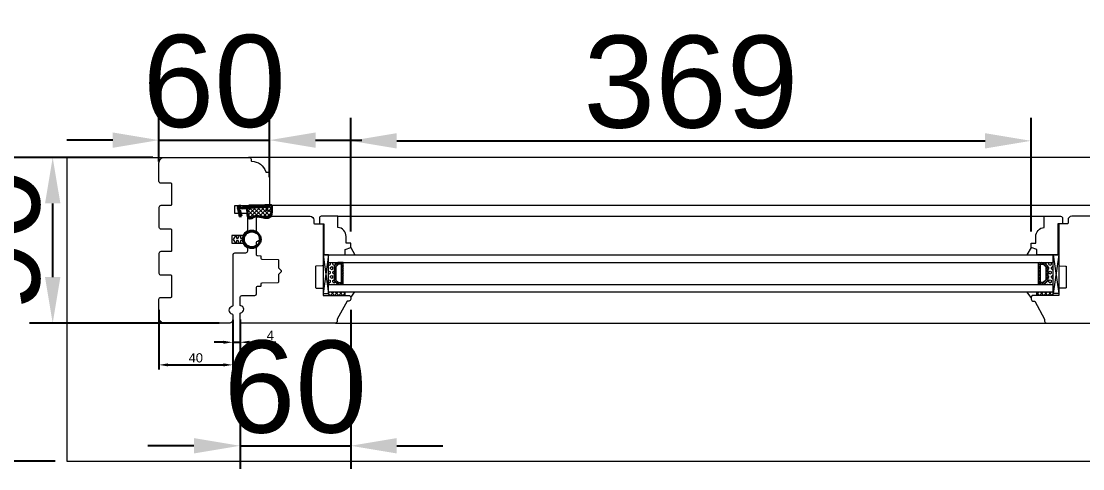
# Model space of a CAD drawing. Header units: millimetres. Extents: x 0 to 182016, y 11 to 3710.
# Drawn here: x 13735 to 14310, y 986 to 1229 of the extents above; entities that cross this region are included whole.
import ezdxf

# ---------------------------------------------------------------- set-up
doc = ezdxf.new("R2010")
doc.units = ezdxf.units.MM
for name, color, linetype, lineweight in [('Matmenys', 10, 'Continuous', 20), ('OTHER', 251, 'Continuous', 13), ('Stakta', 7, 'Continuous', 25), ('Testinės profilio linijos', 7, 'Continuous', 5)]:
    doc.layers.add(name, color=color, linetype=linetype, lineweight=lineweight)
doc.styles.get("Standard").update_dxf_attribs({"font": 'arial.ttf'})
doc.dimstyles.new('2', dxfattribs={"dimscale": 2, "dimtxt": 2.5, "dimasz": 2.5, "dimexe": 1.25, "dimexo": 0.625, "dimtad": 1, "dimtxsty": 'Standard', "dimcen": 2.5, "dimadec": 0, "dimazin": 0, "dimtfac": 1, "dimtmove": 0, "dimatfit": 3, "dimfxl": 1, "dimarcsym": 0})
doc.dimstyles.new('Padidinti matmenys', dxfattribs={"dimscale": 10, "dimtxt": 5, "dimasz": 2.5, "dimexe": 1.25, "dimexo": 0.625, "dimtad": 1, "dimdec": 1, "dimtxsty": 'Standard', "dimcen": 2.5, "dimadec": 0, "dimazin": 0, "dimtfac": 1, "dimtdec": 1, "dimtmove": 0, "dimatfit": 3, "dimfxl": 1, "dimarcsym": 0})

# ---------------------------------------------------------------- blocks, each defined once
blk = doc.blocks.new('*D1415')
at = {"layer": 'Defpoints', "color": 0, "transparency": 16777216}
for p in [(13809.23, 1073.31), (13849.23, 1067.81), (13849.23, 1042.13)]:
    blk.add_point(p, dxfattribs=at)
at = {"layer": 'Matmenys', "color": 0, "lineweight": -2, "transparency": 16777216}
for p, q in [((13809.23, 1072.06), (13809.23, 1039.63)), ((13849.23, 1066.56), (13849.23, 1039.63)), ((13814.23, 1042.13), (13844.23, 1042.13))]:
    blk.add_line(p, q, dxfattribs=at)
at = {"layer": 'Matmenys', "color": 0, "transparency": 16777216}
for points in [[(13814.23, 1042.96), (13814.23, 1041.3), (13809.23, 1042.13)], [(13844.23, 1042.96), (13844.23, 1041.3), (13849.23, 1042.13)]]:
    blk.add_solid(points, dxfattribs=at)
at = {"layer": 'Matmenys', "color": 0, "lineweight": 5, "transparency": 16777216, "insert": (13829.23, 1045.93), "char_height": 5, "attachment_point": 5}
blk.add_mtext('40', dxfattribs=at)
blk = doc.blocks.new('*D1416')
at = {"color": 0, "lineweight": -2, "transparency": 16777216}
for p, q in [((13809.23, 1152.56), (13809.23, 1176.68)), ((13869.23, 1144.06), (13869.23, 1176.68)), ((13784.23, 1164.18), (13759.23, 1164.18)), ((13809.23, 1164.18), (13869.23, 1164.18)), ((13894.23, 1164.18), (13919.23, 1164.18))]:
    blk.add_line(p, q, dxfattribs=at)
at = {"color": 0, "transparency": 16777216}
for points in [[(13784.23, 1168.35), (13784.23, 1160.01), (13809.23, 1164.18)], [(13894.23, 1168.35), (13894.23, 1160.01), (13869.23, 1164.18)]]:
    blk.add_solid(points, dxfattribs=at)
at = {"layer": 'Defpoints', "color": 0, "transparency": 16777216}
for p in [(13869.23, 1164.18), (13809.23, 1146.31), (13869.23, 1137.81)]:
    blk.add_point(p, dxfattribs=at)
at = {"color": 0, "lineweight": 5, "transparency": 16777216, "insert": (13839.23, 1195.96), "char_height": 50, "attachment_point": 5}
blk.add_mtext('60', dxfattribs=at)
blk = doc.blocks.new('*D1417')
at = {"color": 0, "lineweight": -2, "transparency": 16777216}
for p, q in [((13913.23, 1072.06), (13913.23, 985.7)), ((13853.23, 1061.81), (13853.23, 985.7)), ((13828.23, 998.2), (13803.23, 998.2)), ((13853.23, 998.2), (13913.23, 998.2)), ((13938.23, 998.2), (13963.23, 998.2))]:
    blk.add_line(p, q, dxfattribs=at)
at = {"color": 0, "transparency": 16777216}
for points in [[(13828.23, 1002.37), (13828.23, 994.04), (13853.23, 998.2)], [(13938.23, 1002.37), (13938.23, 994.04), (13913.23, 998.2)]]:
    blk.add_solid(points, dxfattribs=at)
at = {"layer": 'Defpoints', "color": 0, "transparency": 16777216}
for p in [(13913.23, 1078.31), (13853.23, 1068.06), (13913.23, 998.2)]:
    blk.add_point(p, dxfattribs=at)
at = {"color": 0, "lineweight": 5, "transparency": 16777216, "insert": (13883.23, 1029.98), "char_height": 50, "attachment_point": 5}
blk.add_mtext('60', dxfattribs=at)
blk = doc.blocks.new('*D1418')
at = {"color": 0, "lineweight": -2, "transparency": 16777216}
for p, q in [((13805.98, 1154.81), (13739.13, 1154.81)), ((13751.63, 1089.81), (13751.63, 1129.81)), ((13841.98, 1064.81), (13739.13, 1064.81))]:
    blk.add_line(p, q, dxfattribs=at)
at = {"color": 0, "transparency": 16777216}
for points in [[(13747.47, 1129.81), (13755.8, 1129.81), (13751.63, 1154.81)], [(13747.47, 1089.81), (13755.8, 1089.81), (13751.63, 1064.81)]]:
    blk.add_solid(points, dxfattribs=at)
at = {"layer": 'Defpoints', "color": 0, "transparency": 16777216}
for p in [(13751.63, 1154.81), (13812.23, 1154.81), (13848.23, 1064.81)]:
    blk.add_point(p, dxfattribs=at)
at = {"color": 0, "lineweight": 5, "transparency": 16777216, "insert": (13719.86, 1109.81), "char_height": 50, "attachment_point": 5, "rotation": 90}
blk.add_mtext('90', dxfattribs=at)
blk = doc.blocks.new('*D1419')
at = {"layer": 'Defpoints', "color": 0, "transparency": 16777216}
for p in [(13849.23, 1067.81), (13853.23, 1068.06), (13853.23, 1054.42)]:
    blk.add_point(p, dxfattribs=at)
at = {"layer": 'Matmenys', "color": 0, "lineweight": -2, "transparency": 16777216}
for p, q in [((13849.23, 1066.56), (13849.23, 1051.92)), ((13853.23, 1066.81), (13853.23, 1051.92)), ((13844.23, 1054.42), (13839.23, 1054.42)), ((13849.23, 1054.42), (13853.23, 1054.42)), ((13858.23, 1054.42), (13872.63, 1054.42))]:
    blk.add_line(p, q, dxfattribs=at)
at = {"layer": 'Matmenys', "color": 0, "transparency": 16777216}
for points in [[(13844.23, 1055.25), (13844.23, 1053.59), (13849.23, 1054.42)], [(13858.23, 1055.25), (13858.23, 1053.59), (13853.23, 1054.42)]]:
    blk.add_solid(points, dxfattribs=at)
at = {"layer": 'Matmenys', "color": 0, "lineweight": 5, "transparency": 16777216, "insert": (13869.65, 1058.17), "char_height": 5, "attachment_point": 5}
blk.add_mtext('4', dxfattribs=at)
blk = doc.blocks.new('*D2004')
at = {"color": 0, "lineweight": -2, "transparency": 16777216}
for p, q in [((13752.98, 1154.81), (13672.23, 1154.81)), ((13684.73, 1129.81), (13684.73, 1014.81)), ((13752.98, 989.81), (13672.23, 989.81))]:
    blk.add_line(p, q, dxfattribs=at)
at = {"color": 0, "transparency": 16777216}
for points in [[(13680.56, 1129.81), (13688.9, 1129.81), (13684.73, 1154.81)], [(13680.56, 1014.81), (13688.9, 1014.81), (13684.73, 989.81)]]:
    blk.add_solid(points, dxfattribs=at)
at = {"layer": 'Defpoints', "color": 0, "transparency": 16777216}
for p in [(13759.23, 1154.81), (13684.73, 989.81), (13759.23, 989.81)]:
    blk.add_point(p, dxfattribs=at)
at = {"color": 0, "lineweight": 5, "transparency": 16777216, "insert": (13652.95, 1072.31), "char_height": 50, "attachment_point": 5, "rotation": 90}
blk.add_mtext('165', dxfattribs=at)
blk = doc.blocks.new('*D1439')
at = {"color": 0, "lineweight": -2, "transparency": 16777216}
for p, q in [((13913.23, 1114.56), (13913.23, 1176.3)), ((14282.22, 1114.56), (14282.22, 1176.3)), ((13938.23, 1163.8), (14257.22, 1163.8))]:
    blk.add_line(p, q, dxfattribs=at)
at = {"color": 0, "transparency": 16777216}
for points in [[(13938.23, 1167.97), (13938.23, 1159.64), (13913.23, 1163.8)], [(14257.22, 1167.97), (14257.22, 1159.64), (14282.22, 1163.8)]]:
    blk.add_solid(points, dxfattribs=at)
at = {"layer": 'Defpoints', "color": 0, "transparency": 16777216}
for p in [(14282.22, 1163.8), (13913.23, 1108.31), (14282.22, 1108.31)]:
    blk.add_point(p, dxfattribs=at)
at = {"color": 0, "lineweight": 5, "transparency": 16777216, "insert": (14097.73, 1195.6), "char_height": 50, "attachment_point": 5}
blk.add_mtext('369', dxfattribs=at)

msp = doc.modelspace()

# ---------------------------------------------------------------- hatches: boundary and pattern name
at = {"lineweight": 0}
h = msp.add_hatch(dxfattribs=at)
h.set_pattern_fill('HEX', color=256, scale=0.25, angle=90, style=0)
h.set_pattern_definition([(90, (-4446.0386, -11821.5974), (1.374815, -4e-16), [0.79375, -1.5875]), (330, (-4446.0386, -11821.5974), (-0.6874075, -1.190624716), [0.79375, -1.5875]), (30, (-4446.0386, -11820.8036), (0.6874075, -1.190624716), [0.79375, -1.5875])])
h.paths.add_polyline_path([(13901.2323753, 1085.8109378), (13906.2323753, 1085.8109378), (13904.2323753, 1087.8109378), (13904.2323753, 1095.8109378), (13906.2323753, 1097.8109378), (13901.2323753, 1097.8116468)])
h = msp.add_hatch(dxfattribs=at)
h.set_pattern_fill('JIS_WOOD', color=256, angle=90, style=0)
h.set_pattern_definition([(45, (-4446.03865, -11821.59735), (0.5, -0.5), [])])
h.paths.add_polyline_path([(13904.2323753, 1095.8109378), (13904.2323753, 1087.8109378), (13906.2323753, 1085.8109378), (13909.2323753, 1085.8109378), (13909.2501087, 1097.8475204), (13906.2323753, 1097.8109378)])
h.paths.add_polyline_path([(13905.2323753, 1088.2251513), (13905.2323753, 1095.3967242), (13906.6465889, 1096.8109378), (13908.2323753, 1096.8109378), (13908.2323753, 1086.8109378), (13906.6465889, 1086.8109378)], flags=16)
h = msp.add_hatch(dxfattribs=at)
h.set_pattern_fill('JIS_WOOD', color=256, angle=90, style=0)
h.set_pattern_definition([(45, (-4456.54984, -11821.59735), (0.5, -0.5), [])])
h.paths.add_polyline_path([(14291.2212721, 1095.8109378), (14291.2212721, 1087.8109378), (14289.2212721, 1085.8109378), (14286.2212721, 1085.8109378), (14286.2035386, 1097.8475204), (14289.2212721, 1097.8109378)])
h.paths.add_polyline_path([(14290.2212721, 1088.2251513), (14290.2212721, 1095.3967242), (14288.8070585, 1096.8109378), (14287.2212721, 1096.8109378), (14287.2212721, 1086.8109378), (14288.8070585, 1086.8109378)], flags=16)
h = msp.add_hatch(dxfattribs=at)
h.set_pattern_fill('HEX', color=256, scale=0.25, angle=90, style=0)
h.set_pattern_definition([(90, (-4456.5498, -11821.5974), (1.374815, -4e-16), [0.79375, -1.5875]), (330, (-4456.5498, -11821.5974), (-0.6874075, -1.190624716), [0.79375, -1.5875]), (30, (-4456.5498, -11820.8036), (0.6874075, -1.190624716), [0.79375, -1.5875])])
h.paths.add_polyline_path([(14294.2212721, 1085.8109378), (14289.2212721, 1085.8109378), (14291.2212721, 1087.8109378), (14291.2212721, 1095.8109378), (14289.2212721, 1097.8109378), (14294.2212721, 1097.8116468)])
at = {"lineweight": 0, "ltscale": 0.5}
h = msp.add_hatch(dxfattribs=at)
h.set_pattern_fill('ANSI37', color=256, scale=0.5, angle=90, style=0)
h.set_pattern_definition([(135, (13897.7324, 1079.8116), (-1.12253, -1.12253), []), (225, (13897.7324, 1079.8116), (1.12253, -1.12253), [])])
h.paths.add_polyline_path([(13910.2323753, 1081.8116468), (13901.2323753, 1081.8116468), (13901.2323753, 1079.8116468), (13910.2323753, 1079.8116468)])
h = msp.add_hatch(dxfattribs=at)
h.set_pattern_fill('ANSI37', color=256, scale=0.5, angle=90, style=0)
h.set_pattern_definition([(135, (13887.2212, 1079.8116), (-1.122532, -1.122532), []), (225, (13887.2212, 1079.8116), (1.122532, -1.122532), [])])
h.paths.add_polyline_path([(14285.2212721, 1081.8116468), (14294.2212721, 1081.8116468), (14294.2212721, 1079.8116468), (14285.2212721, 1079.8116468)])
at = {"layer": 'Matmenys'}
h = msp.add_hatch(dxfattribs=at)
h.set_pattern_fill('ANSI37', color=252, scale=0.5, angle=-180, style=0)
h.set_pattern_definition([(225, (-142059.7574, -1098353.8803), (1.1225320151, -1.1225320151), []), (315, (-142059.7574, -1098353.8803), (1.1225320151, 1.1225320151), [])])
edge = h.paths.add_edge_path()
edge.add_arc((13867.3182235, 1127.9313767), 0.1, 363.5893456117, 453.5893456117, ccw=False)
edge.add_line((13867.4180273, 1127.9376372), (13867.5151105, 1126.3899514))
edge.add_arc((13867.7646201, 1126.4056027), 0.25, 183.5893456117, 363.5893456117)
edge.add_line((13868.0141297, 1126.4212539), (13867.885744, 1128.4679588))
edge.add_arc((13867.7859402, 1128.4616983), 0.1, 363.5893456117, 453.589345619)
edge.add_line((13867.7796797, 1128.5615022), (13867.7749348, 1128.6371452))
edge.add_line((13867.7749348, 1128.6371452), (13869.7567357, 1128.7614595))
edge.add_spline(control_points=[(13869.7567357, 1128.7614595), (13869.8358942, 1128.7496572), (13869.9058858, 1128.7384817), (13869.9896366, 1128.7166877), (13870.0132009, 1128.7073019), (13870.037084, 1128.694607), (13870.0451436, 1128.6883578), (13870.0696314, 1128.662769), (13870.0885243, 1128.633532), (13870.1222276, 1128.5292122), (13870.1353496, 1128.45628), (13870.1550517, 1128.2032969), (13870.1445534, 1127.9894628), (13870.1252252, 1127.5469844), (13870.1207499, 1127.3276555), (13870.1196737, 1126.9077646), (13870.1227057, 1126.7046785), (13870.1354161, 1126.1144711), (13870.1485925, 1125.746421), (13870.1483308, 1124.9932396), (13870.1298345, 1124.6164897), (13870.0266482, 1124.0233853), (13869.9667541, 1123.7958143), (13869.8137185, 1123.3987131), (13869.7309691, 1123.2269254), (13869.526969, 1122.8857577), (13869.4068541, 1122.719555), (13869.139409, 1122.4283953), (13868.9917354, 1122.3048153), (13868.7105508, 1122.1450966), (13868.5752546, 1122.0975426), (13868.2739557, 1122.0379377), (13868.1103558, 1122.0272343), (13867.5257589, 1122.0409782), (13867.0618434, 1122.1357324), (13866.1693473, 1122.3074747), (13865.742267, 1122.3911693), (13864.6639184, 1122.6023556), (13864.0058678, 1122.7360897), (13863.0127659, 1122.8610157), (13862.7091648, 1122.8915096), (13862.0871211, 1122.915845), (13861.7712171, 1122.9083043), (13861.2220089, 1122.8234199), (13860.9859254, 1122.7620813), (13860.585274, 1122.589621), (13860.4266415, 1122.4947725), (13860.1279827, 1122.3105041), (13859.9865255, 1122.2206466), (13859.6847426, 1122.0645635), (13859.5196899, 1121.9945934), (13859.1545682, 1121.8748621), (13858.9536181, 1121.8318596), (13858.6142014, 1121.8079609), (13858.472216, 1121.8211667), (13858.2769953, 1121.881206), (13858.2116675, 1121.9179461), (13858.0849441, 1122.0264953), (13858.0257663, 1122.0985614), (13857.8686887, 1122.362649), (13857.787189, 1122.6037573), (13857.6705717, 1123.1541683), (13857.6340402, 1123.4623634), (13857.5807688, 1124.0585812), (13857.5615463, 1124.3461322), (13857.5181868, 1124.876622), (13857.4960507, 1125.1248805), (13857.4598363, 1125.5296828), (13857.4457499, 1125.6870861), (13857.4176278, 1126.0110185), (13857.4025917, 1126.1893357), (13857.3343068, 1126.4922028), (13857.2986717, 1126.6100248), (13857.203075, 1126.8225036), (13857.149928, 1126.9164184), (13857.0312873, 1127.0616121), (13856.9756651, 1127.1166303), (13856.8518979, 1127.2057222), (13856.7882708, 1127.2386016), (13856.6694068, 1127.2867698), (13856.6123297, 1127.303651), (13856.5117493, 1127.3295949), (13856.4673537, 1127.3393125), (13856.4263574, 1127.3483485)], knot_values=[0, 0, 0, 0, 0.2245066002, 0.2245066002, 0.377043448, 0.377043448, 0.5295802957, 0.5295802957, 0.8082977366, 0.8082977366, 1.0870151774, 1.0870151774, 1.6244414062, 1.6244414062, 2.161867635, 2.161867635, 2.6992938638, 2.6992938638, 3.7741463214, 3.7741463214, 5.0334406395, 5.0334406395, 5.8656302806, 5.8656302806, 6.5060139406, 6.5060139406, 7.1463976006, 7.1463976006, 7.7996240151, 7.7996240151, 8.3563201169, 8.3563201169, 8.9130162187, 8.9130162187, 10.239934143, 10.239934143, 11.5668520673, 11.5668520673, 13.5970761059, 13.5970761059, 14.4582175179, 14.4582175179, 15.3193589298, 15.3193589298, 15.9856015553, 15.9856015553, 16.5061017172, 16.5061017172, 17.0266018791, 17.0266018791, 17.547102041, 17.547102041, 18.1672448488, 18.1672448488, 18.7176261004, 18.7176261004, 19.1465766047, 19.1465766047, 19.5755271091, 19.5755271091, 20.3898249977, 20.3898249977, 21.2041228863, 21.2041228863, 21.9655448497, 21.9655448497, 22.7269668131, 22.7269668131, 23.2229068178, 23.2229068178, 23.7188468224, 23.7188468224, 24.0184411081, 24.0184411081, 24.2549295987, 24.2549295987, 24.4119994701, 24.4119994701, 24.5501072405, 24.5501072405, 24.6882150108, 24.6882150108, 24.8099116426, 24.8099116426, 24.8099116426, 24.8099116426], degree=3, periodic=0)
edge.add_line((13856.4263574, 1127.3483485), (13867.311963, 1128.0311805))

# ---------------------------------------------------------------- linework, layer by layer
at = {"lineweight": 5}
for p, q in [((13759.2323749, 1154.8116468), (13759.2323749, 989.8116468)), ((13759.2323749, 1154.8116468), (13812.2323753, 1154.8116468)), ((13759.2323749, 989.8116468), (15484.199066, 989.8116468))]:
    msp.add_line(p, q, dxfattribs=at)
for p, q in [((13852.8244884, 1128.6252267), (13851.7941471, 1127.558762)), ((13853.572129, 1128.6721247), (13852.5214158, 1127.6043821)), ((13852.5214158, 1127.6043821), (13867.7796797, 1128.5615022)), ((13852.8244884, 1128.6252267), (13853.572129, 1128.6721247)), ((13867.7796797, 1128.5615022), (13867.7749348, 1128.6371452)), ((13867.885744, 1128.4679588), (13868.0141297, 1126.4212539)), ((13851.7941471, 1127.558762), (13851.8254496, 1127.0597428)), ((13851.8254496, 1127.0597428), (13851.9727355, 1127.0689818)), ((13851.9727355, 1127.0689818), (13852.956182, 1122.7218913)), ((13852.4781979, 1127.1006884), (13867.311963, 1128.0311805)), ((13852.4781979, 1127.1006884), (13852.7153927, 1126.0522252)), ((13852.7153927, 1126.0522252), (13853.2030687, 1126.1625526)), ((13852.956182, 1122.7218913), (13853.9315339, 1122.9425461)), ((13853.2030687, 1126.1625526), (13853.9315339, 1122.9425461)), ((13867.4180273, 1127.9376372), (13867.5151105, 1126.3899514))]:
    msp.add_line(p, q)
at = {"color": 1}
for p, q in [((13869.8009759, 1129.0581796), (13854.4761605, 1128.0968849)), ((13869.7567357, 1128.7614595), (13854.5217909, 1127.8058022)), ((13856.3617846, 1127.0553803), (13854.6013334, 1126.9449507))]:
    msp.add_line(p, q, dxfattribs=at)
at = {"lineweight": 9}
for p, q in [((13906.2323753, 1122.8116468), (14289.2212721, 1122.8116468)), ((13901.2324604, 1101.8116468), (14294.221187, 1101.8116468)), ((13901.2324604, 1097.8116468), (14294.221187, 1097.8116468)), ((13901.2324604, 1085.8116468), (14294.221187, 1085.8116468)), ((13901.2324604, 1081.8116468), (14294.221187, 1081.8116468))]:
    msp.add_line(p, q, dxfattribs=at)
at = {"lineweight": 0}
for p, q in [((13913.2323753, 1105.8116468), (13915.5190404, 1101.8116468)), ((14282.2212721, 1105.8116468), (14279.934607, 1101.8116468)), ((13901.2323753, 1101.8109378), (13898.2323753, 1080.8109378)), ((13898.2323753, 1101.8109378), (13901.2323753, 1080.8109378)), ((14294.2212721, 1101.8109378), (14297.2212721, 1080.8109378)), ((14297.2212721, 1101.8109378), (14294.2212721, 1080.8109378)), ((14294.2212721, 1079.8116468), (14294.2212721, 1082.8116468)), ((13910.2323753, 1079.8116468), (13910.2323753, 1081.8116468)), ((13913.2323753, 1078.8116468), (13915.5190404, 1081.8116468)), ((14282.2212721, 1078.8116468), (14279.934607, 1081.8116468)), ((14285.2212721, 1079.8116468), (14285.2212721, 1081.8116468))]:
    msp.add_line(p, q, dxfattribs=at)
for points in [[(13906.2323753, 1116.8116468), (13906.2323753, 1122.8116468), (13897.2323753, 1122.8116468, 0.4142135624), (13896.2323753, 1121.8116468), (13896.2323753, 1118.8116468), (13898.7323753, 1118.8116468), (13898.7323753, 1101.8116468), (13910.2323753, 1101.8116468), (13910.2323753, 1104.8116468), (13913.2323753, 1105.8116468), (13913.2323753, 1108.3116468), (13910.7323753, 1108.3116468), (13910.7323753, 1111.8367097, 0.3851703882), (13906.2323753, 1116.8116468)], [(14289.2212721, 1116.8116468), (14289.2212721, 1122.8116468), (14298.2212721, 1122.8116468, -0.4142135624), (14299.2212721, 1121.8116468), (14299.2212721, 1118.8116468), (14296.7212721, 1118.8116468), (14296.7212721, 1101.8116468), (14285.2212721, 1101.8116468), (14285.2212721, 1104.8116468), (14282.2212721, 1105.8116468), (14282.2212721, 1108.3116468), (14284.7212721, 1108.3116468), (14284.7212721, 1111.8367097, -0.3851703882), (14289.2212721, 1116.8116468)]]:
    msp.add_lwpolyline(points, format="xyb", dxfattribs=at)
for points in [[(13898.2323753, 1101.8109378), (13898.2323753, 1080.8109378), (13901.2323753, 1080.8109378), (13901.2323753, 1101.8109378)], [(14297.2212721, 1101.8109378), (14297.2212721, 1080.8109378), (14294.2212721, 1080.8109378), (14294.2212721, 1101.8109378)], [(13904.2323753, 1095.8109378), (13904.2323753, 1087.8109378), (13906.2323753, 1085.8109378), (13909.2323753, 1085.8109378), (13909.2323753, 1097.8109378), (13906.2323753, 1097.8109378)], [(13905.2323753, 1095.3967242), (13905.2323753, 1088.2251513), (13906.6465889, 1086.8109378), (13908.2323753, 1086.8109378), (13908.2323753, 1096.8109378), (13906.6465889, 1096.8109378)], [(14291.2212721, 1095.8109378), (14291.2212721, 1087.8109378), (14289.2212721, 1085.8109378), (14286.2212721, 1085.8109378), (14286.2212721, 1097.8109378), (14289.2212721, 1097.8109378)], [(14290.2212721, 1095.3967242), (14290.2212721, 1088.2251513), (14288.8070585, 1086.8109378), (14287.2212721, 1086.8109378), (14287.2212721, 1096.8109378), (14288.8070585, 1096.8109378)]]:
    msp.add_lwpolyline(points, close=True, dxfattribs=at)
at = {"color": 18, "linetype": 'ByBlock', "true_color": 0x000000}
for radius in [4.85, 4.25]:
    msp.add_circle((13859.6248894, 1110.3105813), radius, dxfattribs=at)
for centre, radius, start, end in [((13867.7859402, 1128.4616983), 0.1, 3.5893456092, 93.5893456123), ((13867.3182235, 1127.9313767), 0.1, 3.5893456092, 93.5893456123), ((13867.7646201, 1126.4056027), 0.25, 183.5893456092, 3.5893456092)]:
    msp.add_arc(centre, radius, start, end)
at = {"color": 1}
msp.add_spline([(13869.8009759, 1129.0581796), (13870.1624763, 1128.9676829), (13870.4320171, 1127.6938244), (13869.9436278, 1123.0014514), (13868.90043, 1121.9114451), (13866.7369582, 1121.8928287), (13865.0389184, 1122.2232026), (13862.8734775, 1122.570119), (13860.8367558, 1122.3706902), (13860.0085111, 1121.8945212), (13858.1539709, 1121.6142579), (13857.261525, 1124.3264364), (13857.1343575, 1125.805312), (13857.0163861, 1126.4925799), (13856.7141804, 1126.9344652), (13856.3617846, 1127.0553803)], degree=3, dxfattribs=at)
msp.add_open_spline([(13869.7567357, 1128.7614595), (13869.8358942, 1128.7496572), (13869.9058858, 1128.7384817), (13869.9896366, 1128.7166877), (13870.0132009, 1128.7073019), (13870.037084, 1128.694607), (13870.0451436, 1128.6883578), (13870.0696314, 1128.662769), (13870.0885243, 1128.633532), (13870.1222276, 1128.5292122), (13870.1353496, 1128.45628), (13870.1550517, 1128.2032969), (13870.1445534, 1127.9894628), (13870.1252252, 1127.5469844), (13870.1207499, 1127.3276555), (13870.1196737, 1126.9077646), (13870.1227057, 1126.7046785), (13870.1354161, 1126.1144711), (13870.1485925, 1125.746421), (13870.1483308, 1124.9932396), (13870.1298345, 1124.6164897), (13870.0266482, 1124.0233853), (13869.9667541, 1123.7958143), (13869.8137185, 1123.3987131), (13869.7309691, 1123.2269254), (13869.526969, 1122.8857577), (13869.4068541, 1122.719555), (13869.139409, 1122.4283953), (13868.9917354, 1122.3048153), (13868.7105508, 1122.1450966), (13868.5752546, 1122.0975426), (13868.2739557, 1122.0379377), (13868.1103558, 1122.0272343), (13867.5257589, 1122.0409782), (13867.0618434, 1122.1357324), (13866.1693473, 1122.3074747), (13865.742267, 1122.3911693), (13864.6639184, 1122.6023556), (13864.0058678, 1122.7360897), (13863.0127659, 1122.8610157), (13862.7091648, 1122.8915096), (13862.0871211, 1122.915845), (13861.7712171, 1122.9083043), (13861.2220089, 1122.8234199), (13860.9859254, 1122.7620813), (13860.585274, 1122.589621), (13860.4266415, 1122.4947725), (13860.1279827, 1122.3105041), (13859.9865255, 1122.2206466), (13859.6847426, 1122.0645635), (13859.5196899, 1121.9945934), (13859.1545682, 1121.8748621), (13858.9536181, 1121.8318596), (13858.6142014, 1121.8079609), (13858.472216, 1121.8211667), (13858.2769953, 1121.881206), (13858.2116675, 1121.9179461), (13858.0849441, 1122.0264953), (13858.0257663, 1122.0985614), (13857.8686887, 1122.362649), (13857.787189, 1122.6037573), (13857.6705717, 1123.1541683), (13857.6340402, 1123.4623634), (13857.5807688, 1124.0585812), (13857.5615463, 1124.3461322), (13857.5181868, 1124.876622), (13857.4960507, 1125.1248805), (13857.4598363, 1125.5296828), (13857.4457499, 1125.6870861), (13857.4176278, 1126.0110185), (13857.4025917, 1126.1893357), (13857.3343068, 1126.4922028), (13857.2986717, 1126.6100248), (13857.203075, 1126.8225036), (13857.149928, 1126.9164184), (13857.0312873, 1127.0616121), (13856.9756651, 1127.1166303), (13856.8518979, 1127.2057222), (13856.7882708, 1127.2386016), (13856.6694068, 1127.2867698), (13856.6123297, 1127.303651), (13856.5117493, 1127.3295949), (13856.4673537, 1127.3393125), (13856.4263574, 1127.3483485)], degree=3, knots=[0, 0, 0, 0, 0.2245066002, 0.2245066002, 0.377043448, 0.377043448, 0.5295802957, 0.5295802957, 0.8082977366, 0.8082977366, 1.0870151774, 1.0870151774, 1.6244414062, 1.6244414062, 2.161867635, 2.161867635, 2.6992938638, 2.6992938638, 3.7741463214, 3.7741463214, 5.0334406395, 5.0334406395, 5.8656302806, 5.8656302806, 6.5060139406, 6.5060139406, 7.1463976006, 7.1463976006, 7.7996240151, 7.7996240151, 8.3563201169, 8.3563201169, 8.9130162187, 8.9130162187, 10.239934143, 10.239934143, 11.5668520673, 11.5668520673, 13.5970761059, 13.5970761059, 14.4582175179, 14.4582175179, 15.3193589298, 15.3193589298, 15.9856015553, 15.9856015553, 16.5061017172, 16.5061017172, 17.0266018791, 17.0266018791, 17.547102041, 17.547102041, 18.1672448488, 18.1672448488, 18.7176261004, 18.7176261004, 19.1465766047, 19.1465766047, 19.5755271091, 19.5755271091, 20.3898249977, 20.3898249977, 21.2041228863, 21.2041228863, 21.9655448497, 21.9655448497, 22.7269668131, 22.7269668131, 23.2229068178, 23.2229068178, 23.7188468224, 23.7188468224, 24.0184411081, 24.0184411081, 24.2549295987, 24.2549295987, 24.4119994701, 24.4119994701, 24.5501072405, 24.5501072405, 24.6882150108, 24.6882150108, 24.8099116426, 24.8099116426, 24.8099116426, 24.8099116426], dxfattribs=at)
at = {"layer": 'OTHER'}
msp.add_lwpolyline([(13854.8216796, 1109.7005552), (13853.4057708, 1109.7005552), (13853.4057708, 1108.0552738), (13852.8800886, 1108.0552738), (13852.1367476, 1109.7005552), (13851.344128, 1109.7005552), (13851.344128, 1108.0552738), (13851.1252372, 1108.0552738), (13849.622356, 1110.3105813), (13851.1252372, 1112.5658888), (13851.344128, 1112.5658888), (13851.344128, 1110.9206075), (13852.1367476, 1110.9206075), (13852.8800886, 1112.5658888), (13853.4057708, 1112.5658888), (13853.4057708, 1110.9206075), (13854.8216796, 1110.9206075)], dxfattribs=at)
at = {"layer": 'Stakta', "color": 18, "lineweight": 5, "true_color": 0x000000}
for points in [[(13857.2323753, 1115.1149884, -0.2720281141), (13856.9757618, 1114.6782241, 0.164173551), (13854.8270506, 1112.3105813), (13848.7323753, 1112.3105813), (13848.7323753, 1108.3105813), (13854.8270506, 1108.3105813, 0.164173551), (13856.9757618, 1105.9429385, -0.2720281141), (13857.2323753, 1105.5061742), (13857.2323753, 1103.872773, -0.4116598905), (13856.2411018, 1102.8728111), (13850.2236488, 1102.8202976, 0.4116598905), (13849.2323753, 1101.8203356), (13849.2323753, 1074.2611366, -0.3563939587), (13848.8323753, 1073.7712386, 0.8164965809), (13848.8323753, 1069.852055, -0.3563939587), (13849.2323753, 1069.3621571), (13849.2323753, 1066.3116468, -0.4142135624), (13847.7323753, 1064.8116468), (13812.2323749, 1064.8116468, -0.4142135624), (13809.2323749, 1067.8116468), (13809.2323749, 1077.8116468, -0.4142135624), (13810.2323749, 1078.8116468), (13815.7323749, 1078.8116468, 0.4142135624), (13816.2323749, 1079.3116468), (13816.2323749, 1090.3116468, 0.4142135624), (13815.7323749, 1090.8116468), (13810.4323749, 1090.8116468, -0.4142135624), (13809.4323749, 1091.8116468), (13809.4323749, 1102.8116468, -0.4142135624), (13810.4323749, 1103.8116468), (13815.7323749, 1103.8116468, 0.4142135624), (13816.2323749, 1104.3116468), (13816.2323749, 1115.3116468, 0.4142135624), (13815.7323749, 1115.8116468), (13810.4323749, 1115.8116468, -0.4142135624), (13809.4323749, 1116.8116468), (13809.4323749, 1127.8116468, -0.4142135624), (13810.4323749, 1128.8116468), (13815.7323749, 1128.8116468, 0.4142135624), (13816.2323749, 1129.3116468), (13816.2323749, 1140.3116468, 0.4142135624), (13815.7323749, 1140.8116468), (13810.2323749, 1140.8116468, -0.4142135624), (13809.2323749, 1141.8116468), (13809.2323749, 1151.8116468, -0.4142135624), (13812.2323749, 1154.8116468), (13858.2323753, 1154.8116468, -0.4142135624), (13859.2323753, 1153.8116468), (13859.2323753, 1153.1023202, 0.4001549105), (13859.5179099, 1152.8026691, -0.3090857966), (13867.1672206, 1147.0143859, 0.3199404334), (13867.4490437, 1146.809756), (13868.2411018, 1146.8028438, -0.4116598905), (13869.2323753, 1145.8028819), (13869.2323753, 1129.9076805, -0.4116598905), (13868.2411018, 1128.9077185), (13858.2236488, 1128.8202976, 0.2023892741), (13857.5098182, 1128.5116468), (13850.2323753, 1128.5116468), (13850.2323753, 1124.5116468), (13857.2323753, 1124.5116468)], [(13864.7323753, 1085.2013535), (13864.7323753, 1086.2544751, -0.4091108014), (13865.2236491, 1086.7543989), (13873.937611, 1086.9065017, 0.4091108014), (13874.2323753, 1087.206456), (13874.2323753, 1091.230276, -0.1989123674), (13874.3788219, 1091.5838294), (13875.6445073, 1092.8495148, 0.4142135624), (13875.6445073, 1093.2737789), (13874.3788219, 1094.5394643, -0.1989123674), (13874.2323753, 1094.8930177), (13874.2323753, 1098.9168377, 0.4091108014), (13873.937611, 1099.216792), (13865.2236491, 1099.3688947, -0.4091108014), (13864.7323753, 1099.8688186), (13864.7323753, 1100.9219402, 0.4040262259), (13864.4428451, 1101.2217575), (13862.7149256, 1101.2820977, -0.4040262258), (13862.2323753, 1101.7817932), (13862.2323753, 1108.8621571, -0.3563939587), (13862.6323753, 1109.352055, 0.8164965809), (13862.6323753, 1113.2712386, -0.3563939587), (13862.2323753, 1113.7611366), (13862.2323753, 1121.8116468, -0.4142135624), (13863.2323753, 1122.8116468), (13891.2323753, 1122.8116468, -0.4142135624), (13893.2323753, 1120.8116468), (13893.2323753, 1119.1090402, 0.4116598905), (13893.5297573, 1118.8090516), (13897.7367386, 1118.7723379, -0.4116598905), (13898.2323753, 1118.2723569), (13898.2323753, 1096.3422099, -0.4116598905), (13897.7367386, 1095.842229), (13894.5297573, 1095.8142421, 0.4116598905), (13894.2323753, 1095.5142535), (13894.2323753, 1084.1090402, 0.4116598905), (13894.5297573, 1083.8090516), (13897.7367386, 1083.7810647, -0.4116598905), (13898.2323753, 1083.2810838), (13898.2323753, 1079.8116468), (13912.2323753, 1079.8116468, -0.4142135624), (13913.2323753, 1078.8116468), (13913.2323753, 1077.8204118, -0.4116598905), (13912.2411018, 1076.8204499), (13911.2323753, 1076.8116468), (13905.9738072, 1066.9217186, 0.1227845609), (13905.915281, 1066.6869828), (13905.915281, 1065.8116468, -0.4142135624), (13904.915281, 1064.8116468), (13854.2323753, 1064.8116468, -0.4142135624), (13853.2323753, 1065.8116468), (13853.2323753, 1069.8621571, -0.3563939587), (13853.6323753, 1070.352055, 0.8164965809), (13853.6323753, 1074.2712386, -0.3563939587), (13853.2323753, 1074.7611366), (13853.2323753, 1078.7417938, -0.4116598905), (13854.2236488, 1079.7417557), (13861.2411018, 1079.8029961, 0.4116598905), (13862.2323753, 1080.802958), (13862.2323753, 1084.3414835, -0.4040361542), (13862.7149256, 1084.8411959), (13864.4428451, 1084.9015362, 0.4040262258)]]:
    msp.add_lwpolyline(points, format="xyb", close=True, dxfattribs=at)
msp.add_lwpolyline([(14329.8808556, 1122.8116468), (14304.2212721, 1122.8116468, 0.4142135624), (14302.2212721, 1120.8116468), (14302.2212721, 1119.1090402, -0.4116598905), (14301.92389, 1118.8090516), (14297.7169088, 1118.7723379, 0.4116598905), (14297.2212721, 1118.2723569), (14297.2212721, 1096.3422099, 0.4116598905), (14297.7169088, 1095.842229), (14300.92389, 1095.8142421, -0.4116598905), (14301.2212721, 1095.5142535), (14301.2212721, 1084.1090402, -0.4116598905), (14300.92389, 1083.8090516), (14297.7169088, 1083.7810647, 0.4116598905), (14297.2212721, 1083.2810838), (14297.2212721, 1079.8116468), (14283.2212721, 1079.8116468, 0.4142135624), (14282.2212721, 1078.8116468), (14282.2212721, 1077.8204118, 0.4116598905), (14283.2125455, 1076.8204499), (14284.2212721, 1076.8116468), (14289.4798402, 1066.9217186, -0.1227845609), (14289.5383664, 1066.6869828), (14289.5383664, 1065.8116468, 0.4142135624), (14290.5383664, 1064.8116468), (14341.2212721, 1064.8116468, 0.4142135624)], format="xyb", dxfattribs=at)
at = {"layer": 'Testinės profilio linijos', "lineweight": 5}
for p, q in [((15385.1990502, 1154.8116468), (13857.7323753, 1154.8116468)), ((13858.1008379, 1128.8116468), (14337.3528095, 1128.8116468)), ((13904.9152608, 1064.8116468), (15338.5161384, 1064.8116468))]:
    msp.add_line(p, q, dxfattribs=at)

# ---------------------------------------------------------------- dimensions: what is measured, and where the dimension line sits
at = {"color": 1, "lineweight": 5}
for base, p1, p2, angle, picture, middle in [((13869.2323753, 1164.178653), (13809.2323753, 1146.3116468), (13869.2323753, 1137.8116468), 180, '*D1416', (13839.2323753, 1164.178653)), ((13751.6348934, 1154.8116468), (13848.2323753, 1064.8116468), (13812.2323753, 1154.8116468), 90, '*D1418', (13751.6348934, 1109.8116468)), ((13913.2323753, 998.201914), (13853.2323753, 1068.0616468), (13913.2323753, 1078.3116468), 180, '*D1417', (13883.2323753, 998.201914))]:
    dim = msp.add_linear_dim(base=base, p1=p1, p2=p2, angle=angle, dimstyle='Padidinti matmenys', dxfattribs=at)
    dim.commit()
    dim.dimension.update_dxf_attribs({"geometry": picture, "text_midpoint": middle, "dimtype": 160})
dim = msp.add_linear_dim(base=(14282.2212721, 1163.804424), p1=(13913.2323753, 1108.3116468), p2=(14282.2212721, 1108.3116468), dimstyle='Padidinti matmenys', dxfattribs=at)
dim.commit()
dim.dimension.update_dxf_attribs({"geometry": '*D1439', "text_midpoint": (14097.7268237, 1195.6001266)})
dim = msp.add_linear_dim(base=(13684.7286975, 989.8116468), p1=(13759.2323749, 1154.8116468), p2=(13759.2323749, 989.8116468), angle=90, dimstyle='Padidinti matmenys', dxfattribs=at)
dim.commit()
dim.dimension.update_dxf_attribs({"geometry": '*D2004', "text_midpoint": (13652.9500481, 1072.3116468)})
at = {"layer": 'Matmenys', "lineweight": 5}
for base, p1, p2, picture, middle in [((13849.2323753, 1042.1287646), (13809.2323753, 1073.3116468), (13849.2323753, 1067.8116468), '*D1415', (13829.2323753, 1042.1287646)), ((13853.2323753, 1054.4191349), (13849.2323753, 1067.8116468), (13853.2323753, 1068.0616468), '*D1419', (13869.6532484, 1054.4191349))]:
    dim = msp.add_linear_dim(base=base, p1=p1, p2=p2, angle=180, dimstyle='2', override={"dimtmove": 0}, dxfattribs=at)
    dim.commit()
    dim.dimension.update_dxf_attribs({"geometry": picture, "text_midpoint": middle, "dimtype": 160})

doc.saveas('drawing.dxf')
